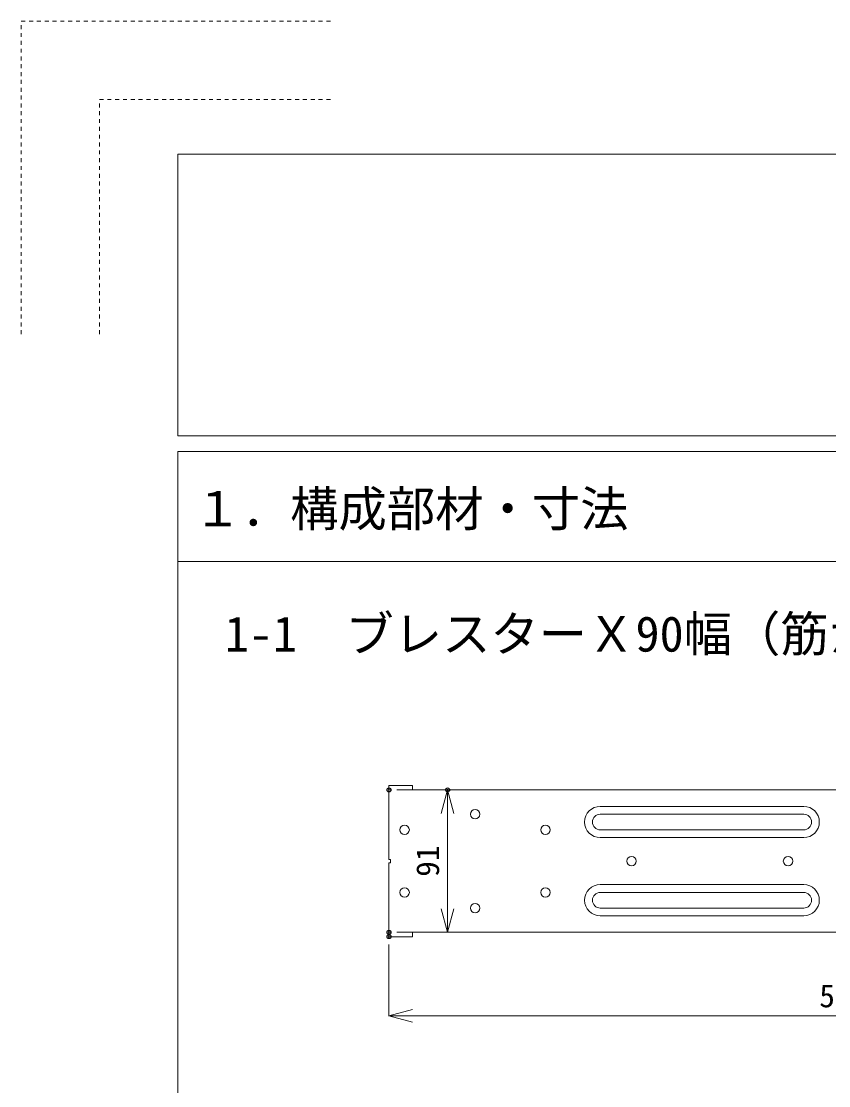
# Model space of a CAD drawing. Units: millimetres, scale not verified. Extents: x -2100 to 2100, y -1485 to 1485.
# Drawn here: x -2100 to -1584, y 805 to 1485 of the extents above; entities that cross this region are included whole.
import ezdxf
from ezdxf.enums import TextEntityAlignment as Align

# ---------------------------------------------------------------- set-up
doc = ezdxf.new("R2010")
doc.units = ezdxf.units.MM
doc.header["$LTSCALE"] = 5
doc.header["$PDMODE"] = 32
doc.header["$PDSIZE"] = 2.5
doc.linetypes.add('DOTTED', pattern=[1.75, 0.25, -1.5])
doc.linetypes.add('USER1', pattern=[1, 0.5, -0.5])
for name, color, linetype, lineweight in [('0-0_0', 7, 'Continuous', 18), ('0-1_レイヤ14', 6, 'Continuous', 18), ('0-2_レイヤ15', 3, 'USER1', 18), ('0-3_レイヤ0', 2, 'Continuous', 18)]:
    doc.layers.add(name, color=color, linetype=linetype, lineweight=lineweight)
doc.layers.add('0-4_Defpoints', color=7, linetype='Continuous')
doc.layers.add('1-C_0 @ 1', color=7, linetype='Continuous')
doc.styles.add('ＭＳ ゴシック', font='')
doc.styles.get('ＭＳ ゴシック').set_extended_font_data('MS Gothic')

# ---------------------------------------------------------------- blocks, each defined once
blk = doc.blocks.new('_Open30')
at = {"layer": '0-0_0'}
blk.add_line((0, 0), (-1, 0), dxfattribs=at)
blk.add_lwpolyline([(-1, 0.2679), (0, 0), (-1, -0.2679)], dxfattribs=at)
blk = doc.blocks.new('D6')
at = {"layer": '0-0_0', "color": 4}
for p, q in [((-83.535, 3372.682), (-50.919, 3372.682)), ((-51.099, 3296.682), (-51.099, 3357.682)), ((-83.535, 3281.682), (-50.919, 3281.682))]:
    blk.add_line(p, q, dxfattribs=at)
at = {"layer": '0-4_Defpoints'}
for p in [(-88.535, 3372.682), (-51.099, 3372.682), (-88.535, 3281.682)]:
    blk.add_point(p, dxfattribs=at)
at = {"layer": '0-0_0', "xscale": 15, "yscale": 15}
for p, rotation in [((-51.099, 3372.682), 90), ((-51.099, 3281.682), 270)]:
    blk.add_blockref('_Open30', p, dxfattribs=dict(at, rotation=rotation))
at = {"layer": '0-0_0', "style": 'ＭＳ ゴシック'}
blk.add_text('91', height=14.66, rotation=90, dxfattribs=at).set_placement((-52.099, 3317.182), align=Align.BOTTOM_LEFT)
blk = doc.blocks.new('D7')
at = {"layer": '0-0_0', "color": 4}
for p, q in [((-88.535, 3273.882), (-88.535, 3228.164)), ((491.465, 3273.882), (491.465, 3228.164)), ((-73.535, 3228.344), (476.465, 3228.344))]:
    blk.add_line(p, q, dxfattribs=at)
at = {"layer": '0-4_Defpoints'}
for p in [(-88.535, 3278.882), (491.465, 3278.882), (491.465, 3228.344)]:
    blk.add_point(p, dxfattribs=at)
at = {"layer": '0-0_0', "xscale": 15, "yscale": 15, "rotation": 180}
blk.add_blockref('_Open30', (-88.535, 3228.344), dxfattribs=at)
at = {"layer": '0-0_0', "xscale": 15, "yscale": 15}
blk.add_blockref('_Open30', (491.465, 3228.344), dxfattribs=at)
at = {"layer": '0-0_0', "style": 'ＭＳ ゴシック'}
blk.add_text('580', height=14.66, dxfattribs=at).set_placement((186.465, 3229.344), align=Align.BOTTOM_LEFT)

msp = doc.modelspace()

# ---------------------------------------------------------------- linework, layer by layer
at = {"layer": '0-0_0'}
for p, q in [((-1864.821, 949.21), (-1864.221, 949.21)), ((-1864.821, 947.21), (-1864.221, 947.21)), ((-1864.021, 949.01), (-1864.021, 947.41))]:
    msp.add_line(p, q, dxfattribs=at)
for centre, start, end in [((-1864.821, 949.41), 180, 270), ((-1864.821, 947.01), 90, 180), ((-1864.221, 949.01), 0, 90), ((-1864.221, 947.41), 270, 0)]:
    msp.add_arc(centre, 0.2, start, end, dxfattribs=at)
at = {"layer": '0-1_レイヤ14', "color": 2}
msp.add_line((-2000, 1139.697), (2000, 1139.697), dxfattribs=at)
at = {"layer": '0-2_レイヤ15'}
for p, q in [((-2050, 1435), (-1900, 1435)), ((-2050, 1285), (-2050, 1435))]:
    msp.add_line(p, q, dxfattribs=at)
at = {"layer": '0-2_レイヤ15', "color": 2, "linetype": 'Continuous'}
for p, q in [((2000, 1400), (-2000, 1400)), ((-2000, 1220), (-2000, 1400)), ((2000, 1220), (-2000, 1220)), ((2000, 1210), (-2000, 1210)), ((-2000, -1270), (-2000, 1210))]:
    msp.add_line(p, q, dxfattribs=at)
at = {"layer": '0-2_レイヤ15'}
msp.add_lwpolyline([(-2100, 1285), (-2100, 1485), (-1900, 1485)], dxfattribs=at)
at = {"layer": '0-3_レイヤ0', "color": 7}
for p, q in [((-1865.021, 994.21), (-1865.021, 949.41)), ((-1575.021, 993.71), (-1850.021, 993.71)), ((-1600.021, 983.21), (-1730.021, 983.21)), ((-1600.021, 978.21), (-1730.021, 978.21)), ((-1600.021, 968.21), (-1730.021, 968.21)), ((-1600.021, 963.21), (-1730.021, 963.21)), ((-1865.021, 947.01), (-1865.021, 902.71)), ((-1600.021, 933.21), (-1730.021, 933.21)), ((-1600.021, 928.21), (-1730.021, 928.21)), ((-1600.021, 918.21), (-1730.021, 918.21)), ((-1600.021, 913.21), (-1730.021, 913.21)), ((-1575.021, 902.71), (-1850.021, 902.71))]:
    msp.add_line(p, q, dxfattribs=at)
at = {"layer": '0-3_レイヤ0', "color": 7, "linetype": 'DOTTED'}
for p, q in [((-1865.021, 993.71), (-1850.021, 993.71)), ((-1865.021, 902.71), (-1850.021, 902.71))]:
    msp.add_line(p, q, dxfattribs=at)
at = {"layer": '0-3_レイヤ0', "color": 7}
for points in [[(-1865.021, 993.71), (-1865.021, 996.51), (-1850.021, 996.51), (-1850.021, 993.71)], [(-1865.021, 902.71), (-1865.021, 899.91), (-1850.021, 899.91), (-1850.021, 902.71)]]:
    msp.add_lwpolyline(points, dxfattribs=at)
for centre in [(-1810.021, 978.21), (-1855.021, 968.21), (-1765.021, 968.21), (-1710.021, 948.21), (-1610.021, 948.21), (-1855.021, 928.21), (-1765.021, 928.21), (-1810.021, 918.21)]:
    msp.add_circle(centre, 3, dxfattribs=at)
for centre, radius, start, end in [((-1730.021, 973.21), 10, 90, 270), ((-1600.021, 973.21), 10, 270, 90), ((-1730.021, 973.21), 5, 90, 270), ((-1600.021, 973.21), 5, 270, 90), ((-1730.021, 923.21), 10, 90, 270), ((-1600.021, 923.21), 10, 270, 90), ((-1730.021, 923.21), 5, 90, 270), ((-1600.021, 923.21), 5, 270, 90)]:
    msp.add_arc(centre, radius, start, end, dxfattribs=at)

# ---------------------------------------------------------------- block references
at = {"layer": '1-C_0 @ 1'}
for name in ['D6', 'D7']:
    msp.add_blockref(name, (-1776.486, -2378.972), dxfattribs=at)

# ---------------------------------------------------------------- texts
at = {"layer": '0-1_レイヤ14', "color": 7, "style": 'ＭＳ ゴシック'}
for s, p in [('１．構成部材・寸法', (-1990, 1155.321)), ('1-1\u3000ブレスターＸ90幅（筋かい幅90mm対応）', (-1970, 1075.321))]:
    msp.add_text(s, height=22.65, dxfattribs=at).set_placement(p, align=Align.BOTTOM_LEFT)

doc.saveas('drawing.dxf')
